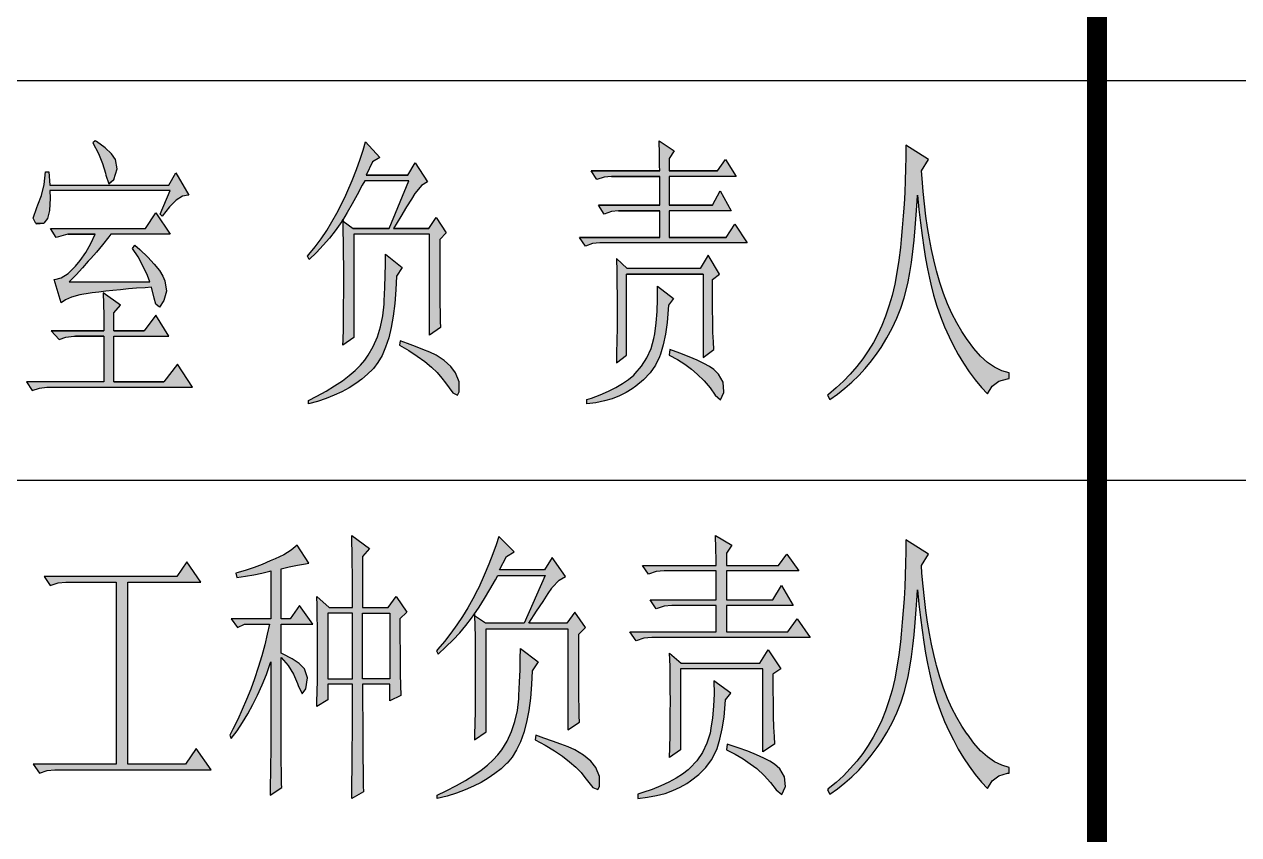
# Model space of a CAD drawing. Extents: x 575917 to 733065, y -270021 to -228021.
# Drawn here: x 716667 to 718307, y -267880 to -266785 of the extents above; entities that cross this region are included whole.
import ezdxf

# ---------------------------------------------------------------- set-up
doc = ezdxf.new("R2010")
doc.units = 0
doc.header["$LTSCALE"] = 1000
doc.header["$MEASUREMENT"] = 0
doc.layers.add('1', color=3, linetype='CONTINUOUS')

msp = doc.modelspace()

# ---------------------------------------------------------------- hatches: boundary and pattern name
at = {"layer": '1'}
h = msp.add_hatch(color=256, dxfattribs=at)
h.paths.add_polyline_path([(716781.5, -267072.6), (716784.5, -267068.7), (716864.4, -267068.7), (716845, -267040.1), (716831.3, -267061.1), (716702.8, -267061.1), (716710.5, -267073.2), (716726.1, -267068.7), (716763.1, -267068.7), (716757.1, -267081.7), (716750.4, -267093.7), (716742.9, -267104.6), (716736.8, -267112.2), (716726.7, -267121.9), (716717.2, -267127.9), (716707.7, -267130.4), (716717.4, -267161.6), (716722.9, -267157.6), (716731.2, -267154), (716742.4, -267151), (716756.4, -267148.6), (716759.2, -267148.2), (716768.1, -267147), (716777.4, -267145.9), (716787.1, -267144.9), (716797.2, -267143.9), (716808, -267142.9), (716819.1, -267142), (716830.7, -267141.2), (716839.1, -267140.6), (716843, -267155.2), (716845, -267163.2), (716849.8, -267167.5), (716855.7, -267158.6), (716859.3, -267145.7), (716857.3, -267131.9), (716854.7, -267125.6), (716849.8, -267118), (716843, -267109.5), (716834.1, -267100), (716823.4, -267089.6), (716816.7, -267083.7), (716813.7, -267088.2), (716821, -267099.3), (716827.5, -267111.5), (716833.7, -267124.5), (716837.1, -267133.2), (716728.1, -267133.2), (716737.4, -267123.7), (716745.9, -267114.5), (716753.9, -267105.5), (716757.2, -267101.7), (716764.9, -267093), (716773.1, -267083.3)])
h.paths.add_polyline_path([(716788.4, -267175.2), (716797.2, -267164.6), (716773.8, -267148.2), (716774.4, -267162.9), (716774.7, -267178.8), (716774.8, -267195.8), (716774.8, -267199.2), (716703.6, -267199.2), (716714.4, -267211.2), (716723.4, -267208.1), (716734.5, -267206.6), (716736.8, -267206.6), (716774.8, -267206.6), (716774.8, -267268.2), (716670.6, -267268.2), (716678.3, -267280.2), (716688.1, -267276.7), (716697.9, -267275.7), (716894.6, -267275.7), (716874.1, -267244.2), (716855.7, -267268.2), (716788.4, -267268.2), (716788.4, -267206.6), (716862.4, -267206.6), (716845, -267178.2), (716829.4, -267199.2), (716788.4, -267199.2)])
h.paths.add_polyline_path([(716785.1, -266960.4), (716776.5, -266952.3), (716764.9, -266943.8), (716763.1, -266942.7), (716760.2, -266945.7), (716767.7, -266960), (716773.2, -266973.5), (716777.1, -266986.3), (716777.7, -266989.1), (716781.7, -267001.1), (716788.4, -266995.1), (716792.8, -266980.8), (716790.4, -266968.1)])
h.paths.add_polyline_path([(716702.2, -267020.3), (716701.8, -267010.1), (716864.4, -267010.1), (716850.7, -267041.7), (716853.7, -267044.7), (716863.3, -267032), (716872.4, -267023), (716881, -267017.7), (716889.6, -267016), (716872.1, -266986.1), (716862.4, -267002.7), (716701.8, -267002.7), (716700.8, -266984.7), (716695.9, -266984.7), (716694.1, -267001.7), (716690.6, -267016.6), (716685.9, -267029.3), (716684.2, -267032.7), (716679.3, -267047.3), (716683.1, -267054.7), (716693.8, -267053.9), (716698.8, -267047.7), (716701.6, -267037.1)])
h.paths.add_polyline_path([(717116.9, -267015.7), (717123.8, -267002.8), (717127, -266996.7), (717186.4, -266996.7), (717160.1, -267061.2), (717111.4, -267061.2), (717097.8, -267051.4), (717098.1, -267064.5), (717098.4, -267080.1), (717098.6, -267096.1), (717098.7, -267112.4), (717098.8, -267129), (717098.8, -267131.7), (717098.7, -267148.1), (717098.6, -267164.4), (717098.4, -267180.4), (717098.2, -267196.3), (717097.9, -267211.9), (717097.7, -267218.7), (717112.4, -267208.2), (717112.4, -267068.7), (717214.6, -267068.7), (717214.6, -267205.2), (717229.3, -267194.7), (717229, -267186.2), (717228.8, -267175.4), (717228.6, -267162.3), (717228.5, -267146.8), (717228.4, -267128.9), (717228.3, -267108.7), (717228.3, -267086.1), (717228.3, -267076.2), (717237.1, -267067.3), (717223.4, -267046.3), (717213.7, -267061.2), (717166, -267061.2), (717175.6, -267045.1), (717183.5, -267031.9), (717190, -267021.4), (717194.7, -267013.9), (717195.1, -267013.3), (717203.7, -267003.1), (717211.7, -266998.2), (717195.1, -266972.7), (717185.4, -266989.2), (717128.9, -266989.2), (717137.7, -266971.2), (717147.4, -266965.2), (717127.9, -266944.2), (717124.8, -266955.3), (717120.8, -266967.8), (717115.8, -266981.5), (717109.9, -266996.6), (717103, -267013.1), (717101.6, -267016.2), (717095.8, -267028.5), (717089.5, -267040.6), (717082.8, -267052.4), (717075.7, -267063.8), (717068.1, -267075), (717060.2, -267085.9), (717051.8, -267096.5), (717050, -267098.7), (717052, -267103.2), (717061.8, -267093.5), (717070.9, -267083.9), (717079.3, -267074.2), (717087, -267064.5), (717094.1, -267054.8), (717097, -267050.3), (717103.4, -267039.7), (717110.1, -267028)])
h.paths.add_polyline_path([(717167.7, -267162.4), (717169.1, -267144), (717169.9, -267125.7), (717177.7, -267113.7), (717155.2, -267095.7), (717155.1, -267109.2), (717154.8, -267124.3), (717154.3, -267140.9), (717153.5, -267158.9), (717153.3, -267163.2), (717151.5, -267179.1), (717148.4, -267193.9), (717144.1, -267207.7), (717138.5, -267220.7), (717131.8, -267232.2), (717127.1, -267239), (717121.2, -267245.9), (717114.2, -267252.8), (717106.1, -267259.7), (717096.9, -267266.7), (717086.4, -267273.7), (717074.9, -267280.7), (717062.3, -267287.8), (717051.1, -267293.7), (717051.1, -267298.2), (717063.3, -267294.7), (717075, -267290.7), (717086, -267286.3), (717096.3, -267281.6), (717105.9, -267276.3), (717114.9, -267270.6), (717123.3, -267264.5), (717131, -267257.9), (717138.7, -267250.2), (717144.9, -267242), (717150.4, -267232.5), (717155.2, -267221.4), (717159.4, -267208.9), (717162.9, -267194.8), (717165.6, -267179.4)])
h.paths.add_polyline_path([(717243.3, -267247.5), (717234.5, -267239.5), (717223.4, -267232.2), (717214.9, -267228.4), (717205.6, -267224.5), (717195.5, -267220.5), (717184.6, -267216.4), (717174.7, -267212.7), (717173.8, -267218.7), (717186.4, -267226.1), (717197.9, -267233.5), (717208, -267240.9), (717217, -267248.3), (717224.8, -267255.7), (717231.3, -267263.1), (717236.1, -267269.7), (717245.9, -267283.2), (717252.2, -267286.1), (717254.6, -267281.7), (717254.6, -267268.2), (717249.7, -267256.2)])
h.paths.add_polyline_path([(717538, -266990.8), (717628.5, -266990.8), (717613.9, -266968.2), (717603.2, -266983.2), (717538, -266983.2), (717538, -266966.7), (717544.8, -266956.2), (717524.4, -266942.7), (717524.9, -266960.5), (717525.2, -266976), (717525.3, -266983.2), (717432.8, -266983.2), (717440.6, -266995.2), (717450.3, -266991.8), (717460, -266990.8), (717525.3, -266990.8), (717525.3, -267029.7), (717442.5, -267029.7), (717450.3, -267041.7), (717460, -267038.2), (717469.8, -267037.2), (717525.3, -267037.2), (717525.3, -267073.2), (717417.2, -267073.2), (717425, -267085.2), (717434.7, -267081.7), (717444.5, -267080.7), (717643.2, -267080.7), (717626.6, -267055.2), (717614.9, -267073.2), (717538, -267073.2), (717538, -267037.2), (717621.7, -267037.2), (717607.1, -267010.2), (717596.4, -267029.7), (717538, -267029.7)])
h.paths.add_polyline_path([(717480.5, -267122.7), (717583.8, -267122.7), (717583.8, -267235.2), (717598.3, -267224.7), (717597.8, -267214.4), (717597.2, -267201.8), (717596.9, -267186.9), (717596.6, -267169.7), (717596.4, -267150.1), (717596.4, -267130.2), (717606.1, -267122.7), (717590.5, -267097.2), (717579.9, -267115.2), (717481.5, -267115.2), (717466.9, -267101.7), (717467.3, -267119.3), (717467.6, -267136), (717467.8, -267151.5), (717467.8, -267165.9), (717467.8, -267167.7), (717467.8, -267181.2), (717467.7, -267196), (717467.4, -267212.2), (717467.1, -267229.8), (717466.9, -267242.7), (717480.5, -267232.2)])
h.paths.add_polyline_path([(717530, -267218.1), (717533, -267203.8), (717535.2, -267188), (717536.7, -267170.5), (717537, -267164.7), (717543.8, -267155.7), (717522.4, -267139.2), (717522.5, -267156.8), (717521.9, -267173.3), (717520.6, -267188.8), (717518.6, -267203.3), (717517.5, -267209.7), (717513.6, -267223.4), (717508, -267235.8), (717500.9, -267247.1), (717492.3, -267257.2), (717490.3, -267259.2), (717483.2, -267265.1), (717475.1, -267270.7), (717466.1, -267275.9), (717456.1, -267281), (717445.1, -267285.7), (717433.1, -267290.2), (717427, -267292.2), (717427, -267298.2), (717439.1, -267296.5), (717450.6, -267294.1), (717461.2, -267291.1), (717471, -267287.4), (717480.1, -267282.9), (717488.3, -267277.8), (717493.2, -267274.2), (717503.6, -267265.5), (717512.4, -267256), (717519.4, -267245.7), (717524.8, -267234.6), (717526.3, -267230.7)])
h.paths.add_polyline_path([(717604.8, -267257.9), (717598.3, -267251.7), (717592.4, -267247.6), (717584.8, -267243.4), (717575.7, -267238.9), (717564.9, -267234.3), (717552.6, -267229.6), (717538.9, -267224.7), (717538, -267232.2), (717549.1, -267238.3), (717559.1, -267244.6), (717568.1, -267251), (717575.9, -267257.7), (717576, -267257.7), (717585.3, -267267), (717593.5, -267276.6), (717600.3, -267286.2), (717607.4, -267292.6), (717611.8, -267282.8), (717612, -267281.7), (717611, -267268.9)])
h.paths.add_polyline_path([(717880.8, -267011.2), (717879.4, -266993.7), (717878.6, -266983.2), (717888.1, -266968.2), (717857.6, -266948.8), (717857.6, -266964.6), (717857.2, -266980.5), (717856.7, -266996.5), (717856, -267012.4), (717855.2, -267028.3), (717854.1, -267044.2), (717852.8, -267060.2), (717851.4, -267076.1), (717850.3, -267086.7), (717848.2, -267104.1), (717845.6, -267120.7), (717842.5, -267136.5), (717838.9, -267151.6), (717834.8, -267165.9), (717830.3, -267179.5), (717825.1, -267192.3), (717819.9, -267203.7), (717813.7, -267215.3), (717806.7, -267226.5), (717799.3, -267237.3), (717791.2, -267247.7), (717782.6, -267257.7), (717773.3, -267267.3), (717763.4, -267276.4), (717753, -267285.2), (717751.7, -267286.2), (717754.8, -267292.2), (717765.3, -267284.9), (717775.3, -267277), (717784.8, -267268.6), (717794, -267259.7), (717802.7, -267250.1), (717811, -267240), (717818.9, -267229.4), (717824.1, -267221.7), (717832, -267208.8), (717839.1, -267195.6), (717845.3, -267182.3), (717850.7, -267168.7), (717855.3, -267155), (717859.1, -267141), (717860.8, -267133.2), (717863, -267120.6), (717865, -267107), (717866.9, -267092.4), (717868.6, -267076.9), (717870.2, -267060.3), (717871.6, -267042.7), (717872.9, -267024.2), (717873.4, -267016.2), (717875.3, -267035.6), (717877.4, -267053.8), (717879.6, -267070.9), (717881.8, -267086.9), (717884.3, -267101.7), (717886.7, -267115.5), (717889.3, -267128.1), (717891.2, -267136.2), (717895.1, -267151.3), (717899.4, -267165.9), (717904.3, -267180.2), (717909.8, -267193.9), (717915.9, -267207.3), (717921.6, -267218.7), (717928.3, -267231.2), (717935.4, -267243.1), (717943, -267254.6), (717951.2, -267265.6), (717959.8, -267275.9), (717967.8, -267284.7), (717974.3, -267274.2), (717983.3, -267267.3), (717994.8, -267264), (717997.1, -267263.7), (717997.1, -267256.2), (717987.1, -267253.3), (717977.3, -267248.5), (717967.8, -267242), (717958.5, -267233.6), (717949.4, -267223.4), (717940.6, -267211.4), (717940.5, -267211.2), (717933.1, -267200.2), (717926.2, -267188.6), (717919.8, -267176.1), (717913.8, -267162.9), (717908.4, -267148.9), (717903.5, -267134.1), (717899, -267118.6), (717898.5, -267116.7), (717895.2, -267103.5), (717892.2, -267089.6), (717889.4, -267075.2), (717886.9, -267060.1), (717884.6, -267044.4), (717882.6, -267028.1)])
h = msp.add_hatch(color=256, dxfattribs=at)
h.paths.add_polyline_path([(717161, -267669.1), (717124.2, -267669.1), (717124.2, -267580.5), (717161, -267580.5)], flags=16)
h.paths.add_polyline_path([(717184.1, -267579.1), (717174.6, -267588.1), (717174.6, -267614.5), (717174.8, -267631.4), (717174.9, -267647.7), (717175.1, -267663), (717175.4, -267677.7), (717175.7, -267691.6), (717161, -267699.1), (717161, -267676.5), (717124.2, -267676.5), (717124.2, -267702.5), (717124.3, -267724.2), (717124.3, -267743.9), (717124.5, -267761.8), (717124.6, -267777.7), (717124.8, -267791.6), (717124.9, -267803.7), (717125.1, -267813.8), (717125.3, -267822.1), (717109.5, -267831.1), (717109.7, -267821.8), (717109.8, -267807.3), (717110, -267792.5), (717110.1, -267777.1), (717110.3, -267761.5), (717110.4, -267745.2), (717110.6, -267728.7), (717110.6, -267676.5), (717077.1, -267676.5), (717077.1, -267697.5), (717062.3, -267706.5), (717062.6, -267699.9), (717063, -267686.8), (717063.1, -267671.3), (717063.3, -267653.5), (717063.4, -267633), (717063.3, -267619.1), (717063.3, -267600.5), (717063, -267584.2), (717062.7, -267570.1), (717062.3, -267558.1), (717079.1, -267573.1), (717110.6, -267573.1), (717110.6, -267548.6), (717110.4, -267529.1), (717110.3, -267511.9), (717110.1, -267497.3), (717109.8, -267485.3), (717109.5, -267475.6), (717133.6, -267493.5), (717124.2, -267504.1), (717124.2, -267573.1), (717158.8, -267573.1), (717169.3, -267558.1)])
h.paths.add_polyline_path([(716954.7, -267739.4), (716962.2, -267728.3), (716969.3, -267716.5), (716976.1, -267704.1), (716982.5, -267691.2), (716988.6, -267677.5), (716994.3, -267663.5), (716999.6, -267648.7), (717000.4, -267646.5), (717000.4, -267720.9), (717000.2, -267737.7), (717000.1, -267753.8), (717000.1, -267769.2), (716999.9, -267783.8), (716999.8, -267797.7), (716999.6, -267811.1), (716999.5, -267823.5), (716999.3, -267826.6), (717015.2, -267816), (717014.9, -267810.9), (717014.7, -267803.5), (717014.6, -267794), (717014.4, -267782.4), (717014.4, -267768.4), (717014.3, -267752.5), (717014.1, -267734.2), (717014.1, -267640.6), (717023.6, -267651.3), (717031, -267662.9), (717036.3, -267675.4), (717037.2, -267678.1), (717042.4, -267689.7), (717047.6, -267682.8), (717047.6, -267682.6), (717049.7, -267667.8), (717045.6, -267655.6), (717038.6, -267648.8), (717028.9, -267642.2), (717016.2, -267635.5), (717014.1, -267634.6), (717014.1, -267595.6), (717057.1, -267595.6), (717039.2, -267570.1), (717026.6, -267588.1), (717014.1, -267588.1), (717014.1, -267520.6), (717025.2, -267518), (717036.2, -267515.9), (717047.3, -267513.8), (717051.8, -267513.1), (717036, -267489), (717027.6, -267495.6), (717017.8, -267501.7), (717006.3, -267507.2), (716999.3, -267510.1), (716988.5, -267514.7), (716977.7, -267518.9), (716966.9, -267522.7), (716956, -267525.9), (716953.2, -267526.6), (716954.3, -267532.5), (716966.1, -267530.9), (716977.5, -267529.1), (716988.3, -267526.7), (716998.8, -267524.1), (717000.4, -267523.5), (717000.4, -267588.1), (716946.9, -267588.1), (716955.3, -267600.1), (716964.7, -267595.6), (716998.3, -267595.6), (716995.4, -267609.2), (716992.1, -267623.6), (716988, -267638.4), (716983.3, -267653.9), (716978.3, -267669.1), (716973.1, -267683.2), (716967.4, -267697.1), (716961.6, -267710.7), (716955.6, -267724.1), (716949.2, -267737.1), (716944.8, -267745.5), (716946.9, -267750)])
h.paths.add_polyline_path([(716687.8, -267796.6), (716698.2, -267793.1), (716708.8, -267792.1), (716919.6, -267792.1), (716899.7, -267763.5), (716885.1, -267784.5), (716807.4, -267784.5), (716807.4, -267538.6), (716906, -267538.6), (716887.1, -267511.5), (716873.5, -267531.1), (716694.1, -267531.1), (716702.4, -267543.1), (716713, -267539.6), (716723.4, -267538.6), (716791.7, -267538.6), (716791.7, -267784.5), (716679.3, -267784.5)])
h.paths.add_polyline_path([(717077.1, -267669.1), (717110.6, -267669.1), (717110.6, -267580.5), (717077.1, -267580.5)], flags=16)
h.paths.add_polyline_path([(717514.5, -267613.6), (717503.9, -267614.6), (717493.5, -267618.1), (717485.1, -267606), (717601.7, -267606), (717601.7, -267570.1), (717541.8, -267570.1), (717531.3, -267571.1), (717520.7, -267574.6), (717512.5, -267562.6), (717601.7, -267562.6), (717601.7, -267523.5), (717531.3, -267523.5), (717520.7, -267524.6), (717510.3, -267528), (717501.9, -267516.2), (717601.7, -267516.2), (717601.5, -267508.8), (717601.2, -267493.4), (717600.5, -267475.6), (717622.5, -267489), (717615.3, -267499.6), (717615.3, -267516.2), (717685.5, -267516.2), (717697.1, -267501.1), (717712.9, -267523.5), (717615.3, -267523.5), (717615.3, -267562.6), (717678.2, -267562.6), (717689.7, -267543.1), (717705.5, -267570.1), (717615.3, -267570.1), (717615.3, -267606), (717698.1, -267606), (717710.7, -267588.1), (717728.5, -267613.6)])
h.paths.add_polyline_path([(717308.9, -267522.1), (717318.3, -267504.1), (717328.8, -267498), (717307.9, -267477.1), (717304.6, -267488.2), (717300.1, -267500.6), (717294.7, -267514.4), (717288.3, -267529.5), (717280.9, -267545.9), (717279.5, -267549.1), (717273.2, -267561.4), (717266.4, -267573.4), (717259.2, -267585.2), (717251.5, -267596.6), (717243.4, -267607.8), (717234.8, -267618.8), (717225.8, -267629.4), (717223.9, -267631.6), (717226, -267636.1), (717236.6, -267626.3), (717246.3, -267616.6), (717255.4, -267607.1), (717263.7, -267597.3), (717271.4, -267587.6), (717274.5, -267583.1), (717281.4, -267572.6), (717288.6, -267560.8), (717295.9, -267548.5), (717303.4, -267535.7), (717306.7, -267529.6), (717370.8, -267529.6), (717342.4, -267594), (717290.1, -267594), (717275.4, -267584.3), (717275.7, -267597.3), (717276, -267613), (717276.1, -267629), (717276.3, -267645.3), (717276.3, -267697.3), (717276, -267713.3), (717275.9, -267729.1), (717275.4, -267744.8), (717275.3, -267751.6), (717291.1, -267741), (717291.1, -267601.6), (717401.3, -267601.6), (717401.3, -267738.1), (717416.9, -267727.6), (717416.6, -267719.1), (717416.5, -267708.3), (717416.2, -267695.1), (717416.1, -267679.6), (717416.1, -267661.7), (717415.9, -267641.6), (717415.9, -267609.1), (717425.3, -267600.1), (717410.7, -267579.1), (717400.1, -267594), (717348.8, -267594), (717359.1, -267577.9), (717367.8, -267564.7), (717374.6, -267554.3), (717379.8, -267546.7), (717380.2, -267546), (717389.4, -267535.9), (717398.1, -267531.1), (717380.2, -267505.6), (717369.7, -267522.1)])
h.paths.add_polyline_path([(717871.6, -267575.6), (717872.8, -267557), (717873.4, -267549.1), (717875.3, -267568.4), (717877.4, -267586.6), (717879.6, -267603.7), (717881.8, -267619.7), (717884.2, -267634.6), (717886.7, -267648.4), (717889.3, -267661), (717891.2, -267669.1), (717895, -267684.2), (717899.3, -267698.8), (717904.3, -267713.1), (717909.8, -267726.8), (717915.9, -267740.2), (717921.7, -267751.6), (717928.2, -267764.1), (717935.4, -267776), (717943, -267787.4), (717951.1, -267798.5), (717959.8, -267808.8), (717967.8, -267817.6), (717974.3, -267807.2), (717983.3, -267800.2), (717994.7, -267796.9), (717997.2, -267796.6), (717997.2, -267789), (717987.2, -267786.1), (717977.3, -267781.5), (717967.8, -267774.8), (717958.5, -267766.6), (717949.5, -267756.3), (717940.7, -267744.2), (717940.5, -267744.1), (717933.1, -267733.2), (717926.2, -267721.5), (717919.8, -267709), (717913.8, -267695.8), (717908.3, -267681.7), (717903.4, -267666.9), (717899, -267651.4), (717898.5, -267649.5), (717895.3, -267636.4), (717892.2, -267622.4), (717889.3, -267608.1), (717886.9, -267593), (717884.5, -267577.2), (717882.7, -267561), (717880.8, -267544), (717879.3, -267526.6), (717878.6, -267516.2), (717888, -267501.1), (717857.6, -267481.6), (717857.4, -267497.4), (717857.1, -267513.4), (717856.7, -267529.3), (717856, -267545.3), (717855.1, -267561.2), (717854.1, -267577), (717852.8, -267593), (717851.3, -267608.9), (717850.3, -267619.5), (717848.1, -267636.9), (717845.5, -267653.6), (717842.5, -267669.4), (717838.9, -267684.5), (717834.8, -267698.8), (717830.2, -267712.3), (717825.1, -267725.1), (717819.9, -267736.5), (717813.6, -267748.1), (717806.7, -267759.5), (717799.3, -267770.2), (717791.2, -267780.6), (717782.5, -267790.6), (717773.2, -267800.2), (717763.3, -267809.3), (717752.9, -267818), (717751.6, -267819), (717754.8, -267825.1), (717765.2, -267817.7), (717775.2, -267809.9), (717784.8, -267801.5), (717793.9, -267792.5), (717802.6, -267782.9), (717810.9, -267772.9), (717818.9, -267762.2), (717824.1, -267754.5), (717831.9, -267741.6), (717839, -267728.6), (717845.2, -267715.1), (717850.8, -267701.6), (717855.2, -267687.8), (717859, -267673.9), (717860.8, -267666.1), (717862.9, -267653.5), (717865, -267639.8), (717866.8, -267625.2), (717868.6, -267609.7), (717870.2, -267593.1)])
h.paths.add_polyline_path([(717563.8, -267792.1), (717556.1, -267797.9), (717547.6, -267803.5), (717537.7, -267808.8), (717527, -267813.8), (717515.1, -267818.6), (717502.3, -267823), (717495.7, -267825.1), (717495.7, -267831.1), (717508.9, -267829.3), (717521, -267827), (717532.5, -267824), (717543.1, -267820.2), (717552.9, -267815.7), (717561.8, -267810.6), (717567, -267807), (717578.2, -267798.3), (717587.6, -267788.9), (717595.3, -267778.6), (717601.1, -267767.4), (717602.7, -267763.5), (717606.6, -267750.9), (717609.8, -267736.7), (717612.2, -267720.9), (717613.8, -267703.3), (717614.1, -267697.5), (717621.5, -267688.6), (717598.5, -267672), (717598.6, -267689.7), (717597.9, -267706.2), (717596.6, -267721.8), (717594.4, -267736.1), (717593.2, -267742.6), (717588.9, -267756.3), (717582.9, -267768.6), (717575.4, -267779.9), (717566.1, -267790)])
h.paths.add_polyline_path([(717319.2, -267753.5), (717325.1, -267740.6), (717329.8, -267726.7), (717333.1, -267711.9), (717335.2, -267696.1), (717335.3, -267691.7), (717336.2, -267673.8), (717336.7, -267657.2), (717337, -267642.2), (717337.2, -267628.5), (717361.4, -267646.5), (717353, -267658.5), (717352.3, -267676.8), (717350.7, -267695.2), (717348.5, -267712.2), (717345.4, -267727.7), (717341.7, -267741.8), (717337.2, -267754.2), (717332, -267765.4), (717326, -267775), (717319.3, -267783.1), (717318.6, -267783.8), (717311.1, -267790.8), (717302.8, -267797.3), (717293.8, -267803.5), (717284.1, -267809.2), (717273.7, -267814.4), (717262.5, -267819.2), (717250.8, -267823.5), (717238.2, -267827.6), (717225, -267831.1), (717225, -267826.6), (717237.1, -267820.6), (717250.8, -267813.5), (717263.1, -267806.6), (717274.3, -267799.5), (717284.3, -267792.5), (717293, -267785.7), (717300.5, -267778.7), (717306.9, -267771.9), (717312.1, -267765.1)])
h.paths.add_polyline_path([(717358.2, -267745.5), (717357.2, -267751.6), (717370.8, -267759), (717383.1, -267766.4), (717394.2, -267773.8), (717403.7, -267781.2), (717412.1, -267788.6), (717419.1, -267796), (717424.3, -267802.5), (717434.9, -267816.1), (717441.7, -267818.9), (717444.2, -267814.6), (717444.2, -267801.1), (717439, -267789), (717432.2, -267780.3), (717422.6, -267772.4), (717410.7, -267765.1), (717401.6, -267761.3), (717391.6, -267757.4), (717380.7, -267753.4), (717368.8, -267749.2)])
h.paths.add_polyline_path([(717275.4, -267584.3), (717274.3, -267583.6), (717274.5, -267583.1), (717275.3, -267582.1)], flags=16)
h.paths.add_polyline_path([(717539.6, -267684.3), (717539.5, -267668.8), (717539.2, -267652.2), (717538.6, -267634.6), (717554.4, -267648.1), (717660.4, -267648.1), (717671.8, -267630.1), (717688.7, -267655.6), (717678.2, -267663), (717678.2, -267683), (717678.4, -267702.5), (717678.6, -267719.7), (717679.1, -267734.7), (717679.7, -267747.3), (717680.2, -267757.6), (717664.6, -267768), (717664.6, -267655.6), (717553.4, -267655.6), (717553.4, -267765.1), (717538.6, -267775.5), (717538.9, -267762.6), (717539.3, -267745.1), (717539.5, -267728.9), (717539.6, -267714.1), (717539.7, -267700.6), (717539.7, -267698.8)])
h.paths.add_polyline_path([(717687.3, -267790.8), (717680.2, -267784.5), (717673.9, -267780.5), (717665.7, -267776.3), (717655.9, -267771.8), (717644.3, -267767.1), (717631.1, -267762.5), (717616.3, -267757.6), (717615.3, -267765.1), (717627.2, -267771.2), (717638, -267777.4), (717647.6, -267784), (717656.2, -267790.5), (717656.2, -267790.6), (717666.2, -267799.9), (717675, -267809.5), (717682.4, -267819), (717690.1, -267825.6), (717694.7, -267815.7), (717695, -267814.6), (717693.9, -267801.8)])

# ---------------------------------------------------------------- linework, layer by layer
for p, q in [((715865.4, -266861.2), (721265.4, -266861.2)), ((716781.7, -267001.1), (716788.4, -266995.1)), ((716788, -266996), (716781.7, -267001.1)), ((716788.4, -266995.1), (716788, -266996)), ((716693.8, -267053.9), (716683.1, -267054.7)), ((716683.1, -267054.7), (716684.2, -267055.1)), ((716684.2, -267055.1), (716693.8, -267053.9)), ((716585.4, -267401.2), (721265.4, -267401.2))]:
    msp.add_line(p, q, dxfattribs=at)
at = {"layer": '1', "const_width": 27}
msp.add_lwpolyline([(718115.4, -265241.2), (718115.4, -269021.2)], dxfattribs=at)
at = {"layer": '1'}
for points in [[(716785.1, -266960.4), (716776.5, -266952.3), (716764.9, -266943.8), (716763.1, -266942.7), (716760.2, -266945.7), (716767.7, -266960), (716773.2, -266973.5), (716777.1, -266986.3), (716777.7, -266989.1), (716781.7, -267001.1), (716788.4, -266995.1), (716792.8, -266980.8), (716790.4, -266968.1)], [(717098.8, -267129), (717098.7, -267112.4), (717098.6, -267096.1), (717098.4, -267080.1), (717098.1, -267064.5), (717097.8, -267051.4), (717111.4, -267061.2), (717111.4, -267061.2), (717160.1, -267061.2), (717111.4, -267061.2), (717160.1, -267061.2), (717186.4, -266996.7), (717127, -266996.7), (717123.8, -267002.8), (717116.9, -267015.7), (717110.1, -267028), (717103.4, -267039.7), (717097, -267050.3), (717096.8, -267050.7), (717097.7, -267049.2), (717097.8, -267051.4), (717096.8, -267050.7), (717097.7, -267049.2), (717097, -267050.3), (717094.1, -267054.8), (717087, -267064.5), (717079.3, -267074.2), (717070.9, -267083.9), (717061.8, -267093.5), (717052, -267103.2), (717050, -267098.7), (717051.8, -267096.5), (717060.2, -267085.9), (717068.1, -267075), (717075.7, -267063.8), (717082.8, -267052.4), (717089.5, -267040.6), (717095.8, -267028.5), (717101.6, -267016.2), (717103, -267013.1), (717109.9, -266996.6), (717115.8, -266981.5), (717120.8, -266967.8), (717124.8, -266955.3), (717127.9, -266944.2), (717147.4, -266965.2), (717137.7, -266971.2), (717128.9, -266989.2), (717185.4, -266989.2), (717128.9, -266989.2), (717185.4, -266989.2), (717195.1, -266972.7), (717211.7, -266998.2), (717203.7, -267003.1), (717195.1, -267013.3), (717194.7, -267013.9), (717190, -267021.4), (717183.5, -267031.9), (717175.6, -267045.1), (717166, -267061.2), (717213.7, -267061.2), (717166, -267061.2), (717213.7, -267061.2), (717223.4, -267046.3), (717237.1, -267067.3), (717228.3, -267076.2), (717228.3, -267086.1), (717228.3, -267108.7), (717228.4, -267128.9), (717228.5, -267146.8), (717228.6, -267162.3), (717228.8, -267175.4), (717229, -267186.2), (717229.3, -267194.7), (717214.6, -267205.2), (717214.6, -267068.7), (717112.4, -267068.7), (717112.4, -267208.2), (717097.7, -267218.7), (717097.9, -267211.9), (717098.2, -267196.3), (717098.4, -267180.4), (717098.6, -267164.4), (717098.7, -267148.1), (717098.8, -267131.7)], [(717621.7, -267037.2), (717538, -267037.2), (717538, -267073.2), (717614.9, -267073.2), (717538, -267073.2), (717614.9, -267073.2), (717626.6, -267055.2), (717643.2, -267080.7), (717444.5, -267080.7), (717434.7, -267081.7), (717425, -267085.2), (717417.2, -267073.2), (717417.2, -267073.2), (717525.3, -267073.2), (717417.2, -267073.2), (717525.3, -267073.2), (717525.3, -267037.2), (717469.8, -267037.2), (717525.3, -267037.2), (717469.8, -267037.2), (717460, -267038.2), (717450.3, -267041.7), (717442.5, -267029.7), (717442.5, -267029.7), (717525.3, -267029.7), (717442.5, -267029.7), (717525.3, -267029.7), (717525.3, -266990.8), (717460, -266990.8), (717525.3, -266990.8), (717460, -266990.8), (717450.3, -266991.8), (717440.6, -266995.2), (717432.8, -266983.2), (717432.8, -266983.2), (717525.3, -266983.2), (717432.8, -266983.2), (717525.3, -266983.2), (717525.2, -266976), (717524.9, -266960.5), (717524.4, -266942.7), (717544.8, -266956.2), (717538, -266966.7), (717538, -266983.2), (717603.2, -266983.2), (717538, -266983.2), (717603.2, -266983.2), (717613.9, -266968.2), (717628.5, -266990.8), (717538, -266990.8), (717538, -267029.7), (717596.4, -267029.7), (717538, -267029.7), (717596.4, -267029.7), (717607.1, -267010.2)], [(717765.3, -267284.9), (717775.3, -267277), (717784.8, -267268.6), (717794, -267259.7), (717802.7, -267250.1), (717811, -267240), (717818.9, -267229.4), (717824.1, -267221.7), (717832, -267208.8), (717839.1, -267195.6), (717845.3, -267182.3), (717850.7, -267168.7), (717855.3, -267155), (717859.1, -267141), (717860.8, -267133.2), (717863, -267120.6), (717865, -267107), (717866.9, -267092.4), (717868.6, -267076.9), (717870.2, -267060.3), (717871.6, -267042.7), (717872.9, -267024.2), (717873.4, -267016.2), (717875.3, -267035.6), (717877.4, -267053.8), (717879.6, -267070.9), (717881.8, -267086.9), (717884.3, -267101.7), (717886.7, -267115.5), (717889.3, -267128.1), (717891.2, -267136.2), (717895.1, -267151.3), (717899.4, -267165.9), (717904.3, -267180.2), (717909.8, -267193.9), (717915.9, -267207.3), (717921.6, -267218.7), (717928.3, -267231.2), (717935.4, -267243.1), (717943, -267254.6), (717951.2, -267265.6), (717959.8, -267275.9), (717967.8, -267284.7), (717974.3, -267274.2), (717983.3, -267267.3), (717994.8, -267264), (717997.1, -267263.7), (717997.1, -267256.2), (717987.1, -267253.3), (717977.3, -267248.5), (717967.8, -267242), (717958.5, -267233.6), (717949.4, -267223.4), (717940.6, -267211.4), (717940.5, -267211.2), (717933.1, -267200.2), (717926.2, -267188.6), (717919.8, -267176.1), (717913.8, -267162.9), (717908.4, -267148.9), (717903.5, -267134.1), (717899, -267118.6), (717898.5, -267116.7), (717895.2, -267103.5), (717892.2, -267089.6), (717889.4, -267075.2), (717886.9, -267060.1), (717884.6, -267044.4), (717882.6, -267028.1), (717880.8, -267011.2), (717879.4, -266993.7), (717878.6, -266983.2), (717888.1, -266968.2), (717857.6, -266948.8), (717857.6, -266964.6), (717857.2, -266980.5), (717856.7, -266996.5), (717856, -267012.4), (717855.2, -267028.3), (717854.1, -267044.2), (717852.8, -267060.2), (717851.4, -267076.1), (717850.3, -267086.7), (717848.2, -267104.1), (717845.6, -267120.7), (717842.5, -267136.5), (717838.9, -267151.6), (717834.8, -267165.9), (717830.3, -267179.5), (717825.1, -267192.3), (717819.9, -267203.7), (717813.7, -267215.3), (717806.7, -267226.5), (717799.3, -267237.3), (717791.2, -267247.7), (717782.6, -267257.7), (717773.3, -267267.3), (717763.4, -267276.4), (717753, -267285.2), (717751.7, -267286.2), (717754.8, -267292.2)], [(716872.1, -266986.1), (716889.7, -267016.1), (716888.8, -267016.1), (716881, -267017.7), (716872.4, -267023), (716863.3, -267032), (716853.7, -267044.7), (716850.7, -267041.7), (716864.4, -267010.1), (716701.8, -267010.1), (716702.2, -267020.3), (716701.6, -267037.1), (716698.8, -267047.7), (716693.8, -267053.9), (716683.1, -267054.7), (716679.3, -267047.3), (716684.2, -267032.7), (716685.9, -267029.3), (716690.6, -267016.6), (716694.1, -267001.7), (716695.9, -266984.7), (716700.8, -266984.7), (716701.8, -267002.7), (716862.4, -267002.7)], [(716787.1, -267144.9), (716777.4, -267145.9), (716768.1, -267147), (716759.2, -267148.2), (716756.4, -267148.6), (716742.4, -267151), (716731.2, -267154), (716722.9, -267157.6), (716717.4, -267161.6), (716707.6, -267130.2), (716708.6, -267130.2), (716717.2, -267127.9), (716726.7, -267121.9), (716736.8, -267112.2), (716742.9, -267104.6), (716750.4, -267093.7), (716757.1, -267081.7), (716763.1, -267068.7), (716726.1, -267068.7), (716763.1, -267068.7), (716726.1, -267068.7), (716710.5, -267073.2), (716702.8, -267061.1), (716831.3, -267061.1), (716845, -267040.1), (716864.4, -267068.7), (716784.5, -267068.7), (716781.5, -267072.6), (716773.1, -267083.3), (716764.9, -267093), (716757.2, -267101.7), (716753.9, -267105.5), (716745.9, -267114.5), (716737.4, -267123.7), (716728.1, -267133.2), (716837.1, -267133.2), (716833.7, -267124.5), (716827.5, -267111.5), (716821, -267099.3), (716813.7, -267088.2), (716816.7, -267083.7), (716823.4, -267089.6), (716834.1, -267100), (716843, -267109.5), (716849.8, -267118), (716854.7, -267125.6), (716857.3, -267131.9), (716859.3, -267145.7), (716855.7, -267158.6), (716849.8, -267167.5), (716845, -267163.2), (716843, -267155.2), (716839.1, -267140.6), (716830.7, -267141.2), (716819.1, -267142), (716808, -267142.9), (716797.2, -267143.9)], [(717155.2, -267221.4), (717150.4, -267232.5), (717144.9, -267242), (717138.7, -267250.2), (717138, -267251), (717131, -267257.9), (717123.3, -267264.5), (717114.9, -267270.6), (717105.9, -267276.3), (717096.3, -267281.6), (717086, -267286.3), (717075, -267290.7), (717063.3, -267294.7), (717051.1, -267298.2), (717051.1, -267293.7), (717062.3, -267287.8), (717074.9, -267280.7), (717086.4, -267273.7), (717096.9, -267266.7), (717106.1, -267259.7), (717114.2, -267252.8), (717121.2, -267245.9), (717127.1, -267239), (717131.8, -267232.2), (717138.5, -267220.7), (717144.1, -267207.7), (717148.4, -267193.9), (717151.5, -267179.1), (717153.3, -267163.2), (717153.5, -267158.9), (717154.3, -267140.9), (717154.8, -267124.3), (717155.1, -267109.2), (717155.2, -267095.7), (717177.7, -267113.7), (717169.9, -267125.7), (717169.1, -267144), (717167.7, -267162.4), (717165.6, -267179.4), (717162.9, -267194.8), (717159.4, -267208.9)], [(717596.4, -267150.1), (717596.4, -267130.2), (717606.1, -267122.7), (717590.5, -267097.2), (717579.9, -267115.2), (717481.5, -267115.2), (717466.9, -267101.7), (717467.3, -267119.3), (717467.6, -267136), (717467.8, -267151.5), (717467.8, -267165.9), (717467.8, -267167.7), (717467.8, -267181.2), (717467.7, -267196), (717467.4, -267212.2), (717467.1, -267229.8), (717466.9, -267242.7), (717480.5, -267232.2), (717480.5, -267122.7), (717583.8, -267122.7), (717480.5, -267122.7), (717583.8, -267122.7), (717583.8, -267235.2), (717598.3, -267224.7), (717597.8, -267214.4), (717597.2, -267201.8), (717596.9, -267186.9), (717596.6, -267169.7)], [(716774.8, -267268.2), (716670.6, -267268.2), (716678.3, -267280.2), (716688.1, -267276.7), (716697.9, -267275.7), (716894.6, -267275.7), (716874.1, -267244.2), (716855.7, -267268.2), (716788.4, -267268.2), (716855.7, -267268.2), (716788.4, -267268.2), (716788.4, -267206.6), (716862.4, -267206.6), (716845, -267178.2), (716829.4, -267199.2), (716788.4, -267199.2), (716829.4, -267199.2), (716788.4, -267199.2), (716788.4, -267175.2), (716797.2, -267164.6), (716773.8, -267148.2), (716774.4, -267162.9), (716774.7, -267178.8), (716774.8, -267195.8), (716774.8, -267199.2), (716703.6, -267199.2), (716774.8, -267199.2), (716703.6, -267199.2), (716703.6, -267199.2), (716714.4, -267211.2), (716723.4, -267208.1), (716734.5, -267206.6), (716736.8, -267206.6), (716774.8, -267206.6), (716736.8, -267206.6), (716774.8, -267206.6)], [(717530, -267218.1), (717526.3, -267230.7), (717524.8, -267234.6), (717519.4, -267245.7), (717512.4, -267256), (717503.6, -267265.5), (717493.2, -267274.2), (717488.3, -267277.8), (717480.1, -267282.9), (717471, -267287.4), (717461.2, -267291.1), (717450.6, -267294.1), (717439.1, -267296.5), (717427, -267298.2), (717427, -267292.2), (717433.1, -267290.2), (717445.1, -267285.7), (717456.1, -267281), (717466.1, -267275.9), (717475.1, -267270.7), (717483.2, -267265.1), (717490.3, -267259.2), (717492.3, -267257.2), (717500.9, -267247.1), (717508, -267235.8), (717513.6, -267223.4), (717517.5, -267209.7), (717518.6, -267203.3), (717520.6, -267188.8), (717521.9, -267173.3), (717522.5, -267156.8), (717522.4, -267139.2), (717543.8, -267155.7), (717537, -267164.7), (717536.7, -267170.5), (717535.2, -267188), (717533, -267203.8)], [(717217, -267248.3), (717224.8, -267255.7), (717231.3, -267263.1), (717236.1, -267269.7), (717245.9, -267283.2), (717252.2, -267286.1), (717254.6, -267281.7), (717254.6, -267268.2), (717249.7, -267256.2), (717243.3, -267247.5), (717234.5, -267239.5), (717223.4, -267232.2), (717214.9, -267228.4), (717205.6, -267224.5), (717195.5, -267220.5), (717184.6, -267216.4), (717174.7, -267212.7), (717173.8, -267218.7), (717186.4, -267226.1), (717197.9, -267233.5), (717208, -267240.9)], [(717576, -267257.7), (717585.3, -267267), (717593.5, -267276.6), (717600.3, -267286.2), (717607.4, -267292.6), (717611.8, -267282.8), (717612, -267281.7), (717611, -267268.9), (717604.8, -267257.9), (717598.3, -267251.7), (717592.4, -267247.6), (717584.8, -267243.4), (717575.7, -267238.9), (717564.9, -267234.3), (717552.6, -267229.6), (717538.9, -267224.7), (717538, -267232.2), (717549.1, -267238.3), (717559.1, -267244.6), (717568.1, -267251), (717575.9, -267257.7)], [(717184.1, -267579.1), (717174.6, -267588.1), (717174.6, -267614.5), (717174.8, -267631.4), (717174.9, -267647.7), (717175.1, -267663), (717175.4, -267677.7), (717175.7, -267691.6), (717161, -267699.1), (717161, -267676.5), (717124.2, -267676.5), (717124.2, -267702.5), (717124.3, -267724.2), (717124.3, -267743.9), (717124.5, -267761.8), (717124.6, -267777.7), (717124.8, -267791.6), (717124.9, -267803.7), (717125.1, -267813.8), (717125.3, -267822.1), (717109.5, -267831.1), (717109.7, -267821.8), (717109.8, -267807.3), (717110, -267792.5), (717110.1, -267777.1), (717110.3, -267761.5), (717110.4, -267745.2), (717110.6, -267728.7), (717110.6, -267676.5), (717077.1, -267676.5), (717077.1, -267697.5), (717062.3, -267706.5), (717062.6, -267699.9), (717063, -267686.8), (717063.1, -267671.3), (717063.3, -267653.5), (717063.4, -267633), (717063.3, -267619.1), (717063.3, -267600.5), (717063, -267584.2), (717062.7, -267570.1), (717062.3, -267558.1), (717079.1, -267573.1), (717110.6, -267573.1), (717110.6, -267548.6), (717110.4, -267529.1), (717110.3, -267511.9), (717110.1, -267497.3), (717109.8, -267485.3), (717109.5, -267475.6), (717133.6, -267493.5), (717124.2, -267504.1), (717124.2, -267573.1), (717158.8, -267573.1), (717169.3, -267558.1)], [(717308.9, -267522.1), (717318.3, -267504.1), (717328.8, -267498), (717307.9, -267477.1), (717304.6, -267488.2), (717300.1, -267500.6), (717294.7, -267514.4), (717288.3, -267529.5), (717280.9, -267545.9), (717279.5, -267549.1), (717273.2, -267561.4), (717266.4, -267573.4), (717259.2, -267585.2), (717251.5, -267596.6), (717243.4, -267607.8), (717234.8, -267618.8), (717225.8, -267629.4), (717223.9, -267631.6), (717226, -267636.1), (717236.6, -267626.3), (717246.3, -267616.6), (717255.4, -267607.1), (717263.7, -267597.3), (717271.4, -267587.6), (717274.5, -267583.1), (717281.4, -267572.6), (717288.6, -267560.8), (717295.9, -267548.5), (717303.4, -267535.7), (717306.7, -267529.6), (717370.8, -267529.6), (717342.4, -267594), (717290.1, -267594), (717275.4, -267584.3), (717275.7, -267597.3), (717276, -267613), (717276.1, -267629), (717276.3, -267645.3), (717276.3, -267697.3), (717276, -267713.3), (717275.9, -267729.1), (717275.4, -267744.8), (717275.3, -267751.6), (717291.1, -267741), (717291.1, -267601.6), (717401.3, -267601.6), (717401.3, -267738.1), (717416.9, -267727.6), (717416.6, -267719.1), (717416.5, -267708.3), (717416.2, -267695.1), (717416.1, -267679.6), (717416.1, -267661.7), (717415.9, -267641.6), (717415.9, -267609.1), (717425.3, -267600.1), (717410.7, -267579.1), (717400.1, -267594), (717348.8, -267594), (717359.1, -267577.9), (717367.8, -267564.7), (717374.6, -267554.3), (717379.8, -267546.7), (717380.2, -267546), (717389.4, -267535.9), (717398.1, -267531.1), (717380.2, -267505.6), (717369.7, -267522.1)], [(717514.5, -267613.6), (717503.9, -267614.6), (717493.5, -267618.1), (717485.1, -267606), (717601.7, -267606), (717601.7, -267570.1), (717541.8, -267570.1), (717531.3, -267571.1), (717520.7, -267574.6), (717512.5, -267562.6), (717601.7, -267562.6), (717601.7, -267523.5), (717531.3, -267523.5), (717520.7, -267524.6), (717510.3, -267528), (717501.9, -267516.2), (717601.7, -267516.2), (717601.5, -267508.8), (717601.2, -267493.4), (717600.5, -267475.6), (717622.5, -267489), (717615.3, -267499.6), (717615.3, -267516.2), (717685.5, -267516.2), (717697.1, -267501.1), (717712.9, -267523.5), (717615.3, -267523.5), (717615.3, -267562.6), (717678.2, -267562.6), (717689.7, -267543.1), (717705.5, -267570.1), (717615.3, -267570.1), (717615.3, -267606), (717698.1, -267606), (717710.7, -267588.1), (717728.5, -267613.6)], [(716954.7, -267739.4), (716962.2, -267728.3), (716969.3, -267716.5), (716976.1, -267704.1), (716982.5, -267691.2), (716988.6, -267677.5), (716994.3, -267663.5), (716999.6, -267648.7), (717000.4, -267646.5), (717000.4, -267720.9), (717000.2, -267737.7), (717000.1, -267753.8), (717000.1, -267769.2), (716999.9, -267783.8), (716999.8, -267797.7), (716999.6, -267811.1), (716999.5, -267823.5), (716999.3, -267826.6), (717015.2, -267816), (717014.9, -267810.9), (717014.7, -267803.5), (717014.6, -267794), (717014.4, -267782.4), (717014.4, -267768.4), (717014.3, -267752.5), (717014.1, -267734.2), (717014.1, -267640.6), (717023.6, -267651.3), (717031, -267662.9), (717036.3, -267675.4), (717037.2, -267678.1), (717042.4, -267689.7), (717047.6, -267682.8), (717047.6, -267682.6), (717049.7, -267667.8), (717045.6, -267655.6), (717038.6, -267648.8), (717028.9, -267642.2), (717016.2, -267635.5), (717014.1, -267634.6), (717014.1, -267595.6), (717057.1, -267595.6), (717039.2, -267570.1), (717026.6, -267588.1), (717014.1, -267588.1), (717014.1, -267520.6), (717025.2, -267518), (717036.2, -267515.9), (717047.3, -267513.8), (717051.8, -267513.1), (717036, -267489), (717027.6, -267495.6), (717017.8, -267501.7), (717006.3, -267507.2), (716999.3, -267510.1), (716988.5, -267514.7), (716977.7, -267518.9), (716966.9, -267522.7), (716956, -267525.9), (716953.2, -267526.6), (716954.3, -267532.5), (716966.1, -267530.9), (716977.5, -267529.1), (716988.3, -267526.7), (716998.8, -267524.1), (717000.4, -267523.5), (717000.4, -267588.1), (716946.9, -267588.1), (716955.3, -267600.1), (716964.7, -267595.6), (716998.3, -267595.6), (716995.4, -267609.2), (716992.1, -267623.6), (716988, -267638.4), (716983.3, -267653.9), (716978.3, -267669.1), (716973.1, -267683.2), (716967.4, -267697.1), (716961.6, -267710.7), (716955.6, -267724.1), (716949.2, -267737.1), (716944.8, -267745.5), (716946.9, -267750)], [(717871.6, -267575.6), (717872.8, -267557), (717873.4, -267549.1), (717875.3, -267568.4), (717877.4, -267586.6), (717879.6, -267603.7), (717881.8, -267619.7), (717884.2, -267634.6), (717886.7, -267648.4), (717889.3, -267661), (717891.2, -267669.1), (717895, -267684.2), (717899.3, -267698.8), (717904.3, -267713.1), (717909.8, -267726.8), (717915.9, -267740.2), (717921.7, -267751.6), (717928.2, -267764.1), (717935.4, -267776), (717943, -267787.4), (717951.1, -267798.5), (717959.8, -267808.8), (717967.8, -267817.6), (717974.3, -267807.2), (717983.3, -267800.2), (717994.7, -267796.9), (717997.2, -267796.6), (717997.2, -267789), (717987.2, -267786.1), (717977.3, -267781.5), (717967.8, -267774.8), (717958.5, -267766.6), (717949.5, -267756.3), (717940.7, -267744.2), (717940.5, -267744.1), (717933.1, -267733.2), (717926.2, -267721.5), (717919.8, -267709), (717913.8, -267695.8), (717908.3, -267681.7), (717903.4, -267666.9), (717899, -267651.4), (717898.5, -267649.5), (717895.3, -267636.4), (717892.2, -267622.4), (717889.3, -267608.1), (717886.9, -267593), (717884.5, -267577.2), (717882.7, -267561), (717880.8, -267544), (717879.3, -267526.6), (717878.6, -267516.2), (717888, -267501.1), (717857.6, -267481.6), (717857.4, -267497.4), (717857.1, -267513.4), (717856.7, -267529.3), (717856, -267545.3), (717855.1, -267561.2), (717854.1, -267577), (717852.8, -267593), (717851.3, -267608.9), (717850.3, -267619.5), (717848.1, -267636.9), (717845.5, -267653.6), (717842.5, -267669.4), (717838.9, -267684.5), (717834.8, -267698.8), (717830.2, -267712.3), (717825.1, -267725.1), (717819.9, -267736.5), (717813.6, -267748.1), (717806.7, -267759.5), (717799.3, -267770.2), (717791.2, -267780.6), (717782.5, -267790.6), (717773.2, -267800.2), (717763.3, -267809.3), (717752.9, -267818), (717751.6, -267819), (717754.8, -267825.1), (717765.2, -267817.7), (717775.2, -267809.9), (717784.8, -267801.5), (717793.9, -267792.5), (717802.6, -267782.9), (717810.9, -267772.9), (717818.9, -267762.2), (717824.1, -267754.5), (717831.9, -267741.6), (717839, -267728.6), (717845.2, -267715.1), (717850.8, -267701.6), (717855.2, -267687.8), (717859, -267673.9), (717860.8, -267666.1), (717862.9, -267653.5), (717865, -267639.8), (717866.8, -267625.2), (717868.6, -267609.7), (717870.2, -267593.1)], [(716687.8, -267796.6), (716698.2, -267793.1), (716708.8, -267792.1), (716919.6, -267792.1), (716899.7, -267763.5), (716885.1, -267784.5), (716807.4, -267784.5), (716807.4, -267538.6), (716906, -267538.6), (716887.1, -267511.5), (716873.5, -267531.1), (716694.1, -267531.1), (716702.4, -267543.1), (716713, -267539.6), (716723.4, -267538.6), (716791.7, -267538.6), (716791.7, -267784.5), (716679.3, -267784.5)], [(717077.1, -267669.1), (717110.6, -267669.1), (717110.6, -267580.5), (717077.1, -267580.5)], [(717161, -267669.1), (717124.2, -267669.1), (717124.2, -267580.5), (717161, -267580.5)], [(717275.4, -267584.3), (717274.3, -267583.6), (717274.5, -267583.1), (717275.3, -267582.1)], [(717319.2, -267753.5), (717325.1, -267740.6), (717329.8, -267726.7), (717333.1, -267711.9), (717335.2, -267696.1), (717335.3, -267691.7), (717336.2, -267673.8), (717336.7, -267657.2), (717337, -267642.2), (717337.2, -267628.5), (717361.4, -267646.5), (717353, -267658.5), (717352.3, -267676.8), (717350.7, -267695.2), (717348.5, -267712.2), (717345.4, -267727.7), (717341.7, -267741.8), (717337.2, -267754.2), (717332, -267765.4), (717326, -267775), (717319.3, -267783.1), (717318.6, -267783.8), (717311.1, -267790.8), (717302.8, -267797.3), (717293.8, -267803.5), (717284.1, -267809.2), (717273.7, -267814.4), (717262.5, -267819.2), (717250.8, -267823.5), (717238.2, -267827.6), (717225, -267831.1), (717225, -267826.6), (717237.1, -267820.6), (717250.8, -267813.5), (717263.1, -267806.6), (717274.3, -267799.5), (717284.3, -267792.5), (717293, -267785.7), (717300.5, -267778.7), (717306.9, -267771.9), (717312.1, -267765.1)], [(717539.6, -267684.3), (717539.5, -267668.8), (717539.2, -267652.2), (717538.6, -267634.6), (717554.4, -267648.1), (717660.4, -267648.1), (717671.8, -267630.1), (717688.7, -267655.6), (717678.2, -267663), (717678.2, -267683), (717678.4, -267702.5), (717678.6, -267719.7), (717679.1, -267734.7), (717679.7, -267747.3), (717680.2, -267757.6), (717664.6, -267768), (717664.6, -267655.6), (717553.4, -267655.6), (717553.4, -267765.1), (717538.6, -267775.5), (717538.9, -267762.6), (717539.3, -267745.1), (717539.5, -267728.9), (717539.6, -267714.1), (717539.7, -267700.6), (717539.7, -267698.8)], [(717563.8, -267792.1), (717556.1, -267797.9), (717547.6, -267803.5), (717537.7, -267808.8), (717527, -267813.8), (717515.1, -267818.6), (717502.3, -267823), (717495.7, -267825.1), (717495.7, -267831.1), (717508.9, -267829.3), (717521, -267827), (717532.5, -267824), (717543.1, -267820.2), (717552.9, -267815.7), (717561.8, -267810.6), (717567, -267807), (717578.2, -267798.3), (717587.6, -267788.9), (717595.3, -267778.6), (717601.1, -267767.4), (717602.7, -267763.5), (717606.6, -267750.9), (717609.8, -267736.7), (717612.2, -267720.9), (717613.8, -267703.3), (717614.1, -267697.5), (717621.5, -267688.6), (717598.5, -267672), (717598.6, -267689.7), (717597.9, -267706.2), (717596.6, -267721.8), (717594.4, -267736.1), (717593.2, -267742.6), (717588.9, -267756.3), (717582.9, -267768.6), (717575.4, -267779.9), (717566.1, -267790)], [(717358.2, -267745.5), (717357.2, -267751.6), (717370.8, -267759), (717383.1, -267766.4), (717394.2, -267773.8), (717403.7, -267781.2), (717412.1, -267788.6), (717419.1, -267796), (717424.3, -267802.5), (717434.9, -267816.1), (717441.7, -267818.9), (717444.2, -267814.6), (717444.2, -267801.1), (717439, -267789), (717432.2, -267780.3), (717422.6, -267772.4), (717410.7, -267765.1), (717401.6, -267761.3), (717391.6, -267757.4), (717380.7, -267753.4), (717368.8, -267749.2)], [(717687.3, -267790.8), (717680.2, -267784.5), (717673.9, -267780.5), (717665.7, -267776.3), (717655.9, -267771.8), (717644.3, -267767.1), (717631.1, -267762.5), (717616.3, -267757.6), (717615.3, -267765.1), (717627.2, -267771.2), (717638, -267777.4), (717647.6, -267784), (717656.2, -267790.5), (717656.2, -267790.6), (717666.2, -267799.9), (717675, -267809.5), (717682.4, -267819), (717690.1, -267825.6), (717694.7, -267815.7), (717695, -267814.6), (717693.9, -267801.8)]]:
    msp.add_lwpolyline(points, close=True, dxfattribs=at)

doc.saveas('drawing.dxf')
